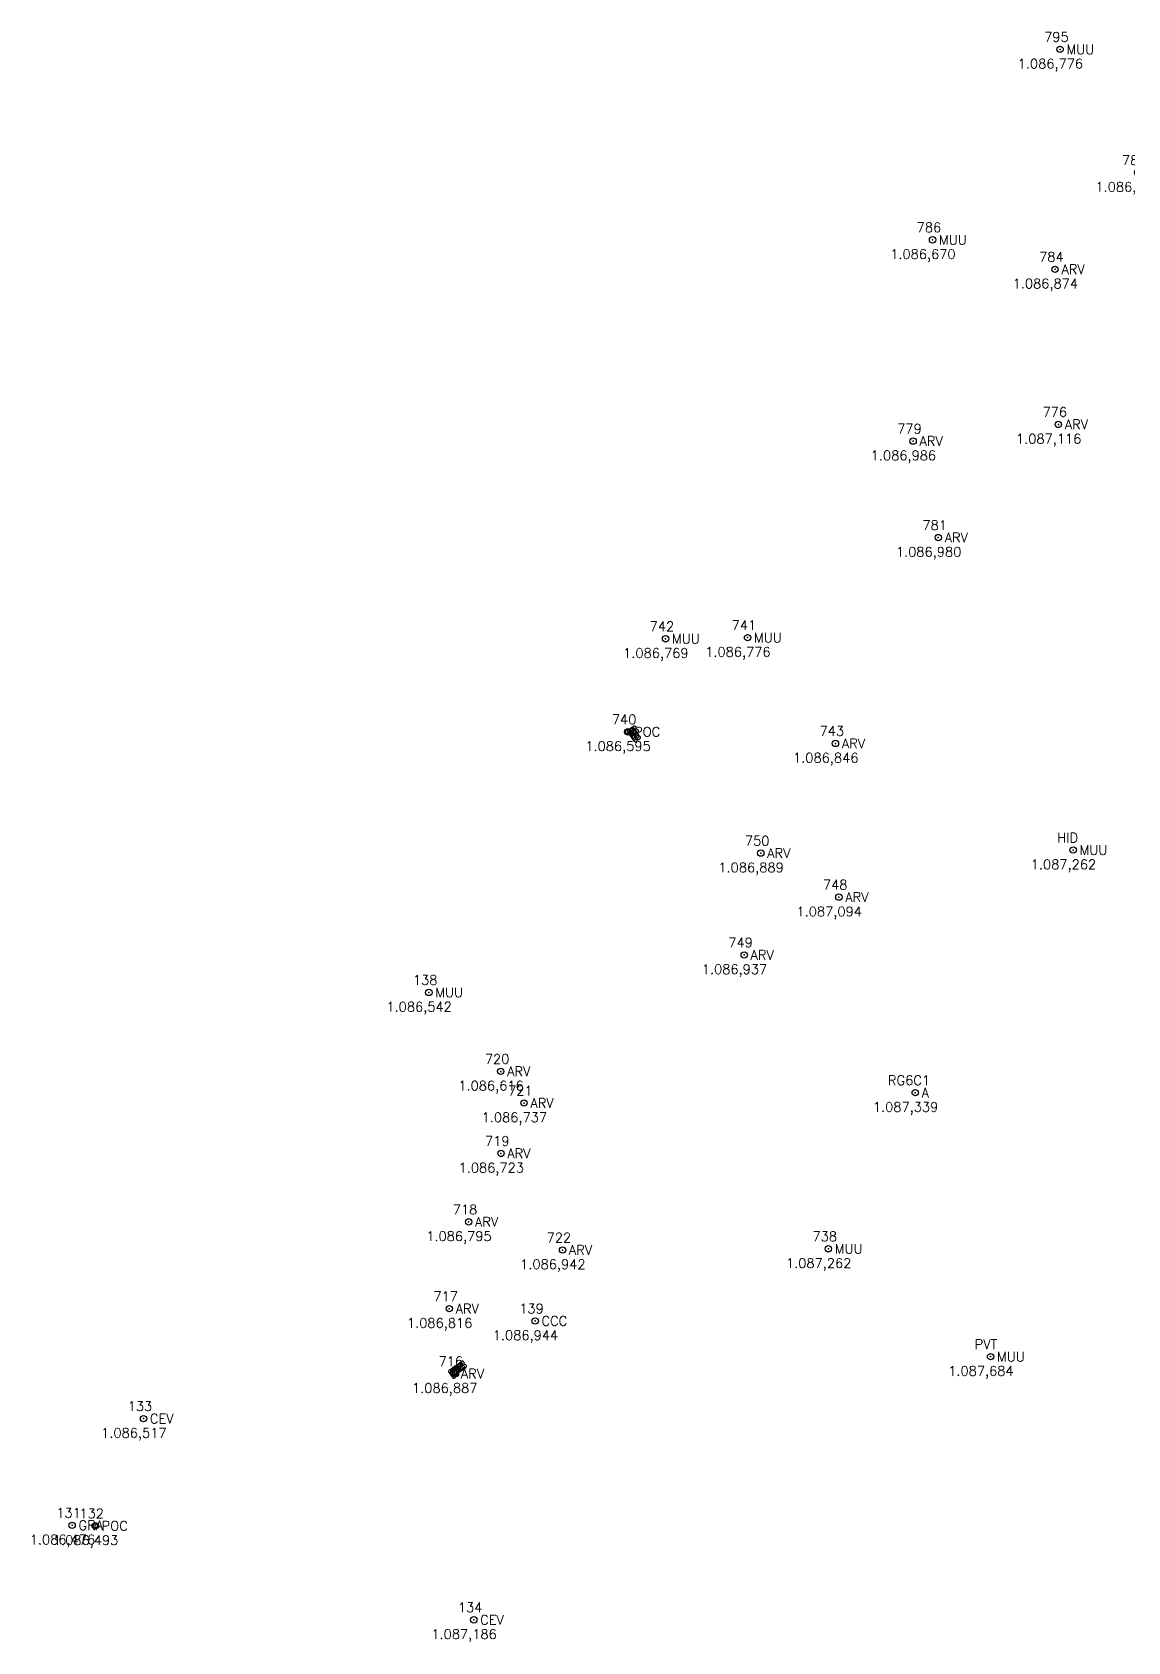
# Model space of a CAD drawing. Extents: x 190546 to 194941, y 8251022 to 8268833.
# Drawn here: x 194788.7 to 194840.4, y 8268709.2 to 8268785.1 of the extents above; entities that cross this region are included whole.
import ezdxf

# ---------------------------------------------------------------- set-up
doc = ezdxf.new("R2010")
doc.units = 0
doc.header["$LTSCALE"] = 10
doc.header["$MEASUREMENT"] = 0
doc.linetypes.add('CONTINUO', pattern=[0])
doc.layers.get('0').update_dxf_attribs({"linetype": 'CONTINUOUS'})
for name, color, linetype in [('_IRRADIACAO', 7, 'CONTINUO'), ('TOP-REDE_ELÉTRICA_POSTE-C0', 10, 'CONTINUOUS'), ('TOP-ÁRVORE', 80, 'CONTINUOUS')]:
    doc.layers.add(name, color=color, linetype=linetype)
doc.styles.add('ROMANS', font='romans', dxfattribs={"height": 0.2})
doc.styles.get("Standard").update_dxf_attribs({"font": 'txt.shx'})

# ---------------------------------------------------------------- blocks, each defined once
blk = doc.blocks.new('SIMB_CIRCULO')
at = {"color": 0, "linetype": 'CONTINUOUS'}
blk.add_circle((0, 0), 0.5, dxfattribs=at)
at = {"color": 0}
blk.add_point((0, 0), dxfattribs=at)
for tag in ['desc:', 'cota:', 'pto:']:
    blk.add_attdef(tag, (0, 0), '', height=1)
blk = doc.blocks.new('A$C4CAD4B8B')
at = {"layer": 'TOP-REDE_ELÉTRICA_POSTE-C0', "const_width": 0.1}
for points in [[(-1.18, 0), (-2.48, 0)], [(1.18, 0), (2.48, 0)]]:
    blk.add_lwpolyline(points, dxfattribs=at)
at = {"layer": 'TOP-REDE_ELÉTRICA_POSTE-C0'}
blk.add_circle((0, 0), 1.18, dxfattribs=at)
blk = doc.blocks.new('A$C49782D5F')
at = {"layer": 'TOP-ÁRVORE', "linetype": 'CONTINUOUS', "flags": 128}
blk.add_lwpolyline([(0.7, -1.01, 1.99215), (0.99, 0.7, 2.000068), (-0.72, 0.99, 2.000004), (-1.01, -0.72, 2.005032), (0.7, -1.01)], format="xyb", dxfattribs=at)
at = {"layer": 'TOP-ÁRVORE', "linetype": 'CONTINUOUS'}
blk.add_circle((0, 0), 0.275, dxfattribs=at)

msp = doc.modelspace()

# ---------------------------------------------------------------- block references
at = {"layer": '_IRRADIACAO', "color": 4}
ref = msp.add_blockref('SIMB_CIRCULO', (194837.157, 8268784.285), dxfattribs=dict(at, xscale=0.3, yscale=0.3, zscale=0.3))
ref.add_attrib('PONTO', '795', (194836.407, 8268784.645), dxfattribs={"layer": '0', "color": 1, "height": 0.45, "style": 'ROMANS'})
ref.add_attrib('DESC', 'MUU', (194837.457, 8268784.06), dxfattribs={"layer": '0', "color": 3, "height": 0.45, "style": 'ROMANS'})
ref.add_attrib('COTA', '1.086,776', (194835.157, 8268783.385), dxfattribs={"layer": '0', "color": 5, "height": 0.45, "style": 'ROMANS'})
ref = msp.add_blockref('SIMB_CIRCULO', (194840.825, 8268778.473), dxfattribs=dict(at, xscale=0.3, yscale=0.3, zscale=0.3))
ref.add_attrib('PONTO', '788', (194840.075, 8268778.833), dxfattribs={"layer": '0', "color": 1, "height": 0.45, "style": 'ROMANS'})
ref.add_attrib('DESC', 'ARV', (194841.125, 8268778.248), dxfattribs={"layer": '0', "color": 3, "height": 0.45, "style": 'ROMANS'})
ref.add_attrib('COTA', '1.086,881', (194838.825, 8268777.573), dxfattribs={"layer": '0', "color": 5, "height": 0.45, "style": 'ROMANS'})
ref = msp.add_blockref('SIMB_CIRCULO', (194831.144, 8268775.3), dxfattribs=dict(at, xscale=0.3, yscale=0.3, zscale=0.3))
ref.add_attrib('PONTO', '786', (194830.394, 8268775.66), dxfattribs={"layer": '0', "color": 1, "height": 0.45, "style": 'ROMANS'})
ref.add_attrib('DESC', 'MUU', (194831.444, 8268775.075), dxfattribs={"layer": '0', "color": 3, "height": 0.45, "style": 'ROMANS'})
ref.add_attrib('COTA', '1.086,670', (194829.144, 8268774.4), dxfattribs={"layer": '0', "color": 5, "height": 0.45, "style": 'ROMANS'})
ref = msp.add_blockref('SIMB_CIRCULO', (194836.919, 8268773.911), dxfattribs=dict(at, xscale=0.3, yscale=0.3, zscale=0.3))
ref.add_attrib('PONTO', '784', (194836.169, 8268774.271), dxfattribs={"layer": '0', "color": 1, "height": 0.45, "style": 'ROMANS'})
ref.add_attrib('DESC', 'ARV', (194837.219, 8268773.686), dxfattribs={"layer": '0', "color": 3, "height": 0.45, "style": 'ROMANS'})
ref.add_attrib('COTA', '1.086,874', (194834.919, 8268773.011), dxfattribs={"layer": '0', "color": 5, "height": 0.45, "style": 'ROMANS'})
ref = msp.add_blockref('SIMB_CIRCULO', (194837.078, 8268766.592), dxfattribs=dict(at, xscale=0.3, yscale=0.3, zscale=0.3))
ref.add_attrib('PONTO', '776', (194836.328, 8268766.952), dxfattribs={"layer": '0', "color": 1, "height": 0.45, "style": 'ROMANS'})
ref.add_attrib('DESC', 'ARV', (194837.378, 8268766.367), dxfattribs={"layer": '0', "color": 3, "height": 0.45, "style": 'ROMANS'})
ref.add_attrib('COTA', '1.087,116', (194835.078, 8268765.692), dxfattribs={"layer": '0', "color": 5, "height": 0.45, "style": 'ROMANS'})
ref = msp.add_blockref('SIMB_CIRCULO', (194830.225, 8268765.805), dxfattribs=dict(at, xscale=0.3, yscale=0.3, zscale=0.3))
ref.add_attrib('PONTO', '779', (194829.475, 8268766.165), dxfattribs={"layer": '0', "color": 1, "height": 0.45, "style": 'ROMANS'})
ref.add_attrib('DESC', 'ARV', (194830.525, 8268765.58), dxfattribs={"layer": '0', "color": 3, "height": 0.45, "style": 'ROMANS'})
ref.add_attrib('COTA', '1.086,986', (194828.225, 8268764.905), dxfattribs={"layer": '0', "color": 5, "height": 0.45, "style": 'ROMANS'})
ref = msp.add_blockref('SIMB_CIRCULO', (194831.414, 8268761.255), dxfattribs=dict(at, xscale=0.3, yscale=0.3, zscale=0.3))
ref.add_attrib('PONTO', '781', (194830.664, 8268761.615), dxfattribs={"layer": '0', "color": 1, "height": 0.45, "style": 'ROMANS'})
ref.add_attrib('DESC', 'ARV', (194831.714, 8268761.03), dxfattribs={"layer": '0', "color": 3, "height": 0.45, "style": 'ROMANS'})
ref.add_attrib('COTA', '1.086,980', (194829.414, 8268760.355), dxfattribs={"layer": '0', "color": 5, "height": 0.45, "style": 'ROMANS'})
ref = msp.add_blockref('SIMB_CIRCULO', (194818.551, 8268756.481), dxfattribs=dict(at, xscale=0.3, yscale=0.3, zscale=0.3))
ref.add_attrib('PONTO', '742', (194817.801, 8268756.841), dxfattribs={"layer": '0', "color": 1, "height": 0.45, "style": 'ROMANS'})
ref.add_attrib('DESC', 'MUU', (194818.851, 8268756.256), dxfattribs={"layer": '0', "color": 3, "height": 0.45, "style": 'ROMANS'})
ref.add_attrib('COTA', '1.086,769', (194816.551, 8268755.581), dxfattribs={"layer": '0', "color": 5, "height": 0.45, "style": 'ROMANS'})
ref = msp.add_blockref('SIMB_CIRCULO', (194822.419, 8268756.535), dxfattribs=dict(at, xscale=0.3, yscale=0.3, zscale=0.3))
ref.add_attrib('PONTO', '741', (194821.669, 8268756.895), dxfattribs={"layer": '0', "color": 1, "height": 0.45, "style": 'ROMANS'})
ref.add_attrib('DESC', 'MUU', (194822.719, 8268756.31), dxfattribs={"layer": '0', "color": 3, "height": 0.45, "style": 'ROMANS'})
ref.add_attrib('COTA', '1.086,776', (194820.419, 8268755.635), dxfattribs={"layer": '0', "color": 5, "height": 0.45, "style": 'ROMANS'})
ref = msp.add_blockref('SIMB_CIRCULO', (194816.766, 8268752.09), dxfattribs=dict(at, xscale=0.3, yscale=0.3, zscale=0.3))
ref.add_attrib('PONTO', '740', (194816.016, 8268752.45), dxfattribs={"layer": '0', "color": 1, "height": 0.45, "style": 'ROMANS'})
ref.add_attrib('DESC', 'POC', (194817.066, 8268751.865), dxfattribs={"layer": '0', "color": 3, "height": 0.45, "style": 'ROMANS'})
ref.add_attrib('COTA', '1.086,595', (194814.766, 8268751.19), dxfattribs={"layer": '0', "color": 5, "height": 0.45, "style": 'ROMANS'})
ref = msp.add_blockref('SIMB_CIRCULO', (194826.563, 8268751.542), dxfattribs=dict(at, xscale=0.3, yscale=0.3, zscale=0.3))
ref.add_attrib('PONTO', '743', (194825.813, 8268751.902), dxfattribs={"layer": '0', "color": 1, "height": 0.45, "style": 'ROMANS'})
ref.add_attrib('DESC', 'ARV', (194826.863, 8268751.317), dxfattribs={"layer": '0', "color": 3, "height": 0.45, "style": 'ROMANS'})
ref.add_attrib('COTA', '1.086,846', (194824.563, 8268750.642), dxfattribs={"layer": '0', "color": 5, "height": 0.45, "style": 'ROMANS'})
ref = msp.add_blockref('SIMB_CIRCULO', (194837.774, 8268746.512), dxfattribs=dict(at, xscale=0.3, yscale=0.3, zscale=0.3))
ref.add_attrib('PONTO', 'HID', (194837.024, 8268746.872), dxfattribs={"layer": '0', "color": 1, "height": 0.45, "style": 'ROMANS'})
ref.add_attrib('DESC', 'MUU', (194838.074, 8268746.287), dxfattribs={"layer": '0', "color": 3, "height": 0.45, "style": 'ROMANS'})
ref.add_attrib('COTA', '1.087,262', (194835.774, 8268745.612), dxfattribs={"layer": '0', "color": 5, "height": 0.45, "style": 'ROMANS'})
ref = msp.add_blockref('SIMB_CIRCULO', (194823.041, 8268746.367), dxfattribs=dict(at, xscale=0.3, yscale=0.3, zscale=0.3))
ref.add_attrib('PONTO', '750', (194822.291, 8268746.727), dxfattribs={"layer": '0', "color": 1, "height": 0.45, "style": 'ROMANS'})
ref.add_attrib('DESC', 'ARV', (194823.341, 8268746.142), dxfattribs={"layer": '0', "color": 3, "height": 0.45, "style": 'ROMANS'})
ref.add_attrib('COTA', '1.086,889', (194821.041, 8268745.467), dxfattribs={"layer": '0', "color": 5, "height": 0.45, "style": 'ROMANS'})
ref = msp.add_blockref('SIMB_CIRCULO', (194826.726, 8268744.291), dxfattribs=dict(at, xscale=0.3, yscale=0.3, zscale=0.3))
ref.add_attrib('PONTO', '748', (194825.976, 8268744.651), dxfattribs={"layer": '0', "color": 1, "height": 0.45, "style": 'ROMANS'})
ref.add_attrib('DESC', 'ARV', (194827.026, 8268744.066), dxfattribs={"layer": '0', "color": 3, "height": 0.45, "style": 'ROMANS'})
ref.add_attrib('COTA', '1.087,094', (194824.726, 8268743.391), dxfattribs={"layer": '0', "color": 5, "height": 0.45, "style": 'ROMANS'})
ref = msp.add_blockref('SIMB_CIRCULO', (194822.259, 8268741.565), dxfattribs=dict(at, xscale=0.3, yscale=0.3, zscale=0.3))
ref.add_attrib('PONTO', '749', (194821.509, 8268741.925), dxfattribs={"layer": '0', "color": 1, "height": 0.45, "style": 'ROMANS'})
ref.add_attrib('DESC', 'ARV', (194822.559, 8268741.34), dxfattribs={"layer": '0', "color": 3, "height": 0.45, "style": 'ROMANS'})
ref.add_attrib('COTA', '1.086,937', (194820.259, 8268740.665), dxfattribs={"layer": '0', "color": 5, "height": 0.45, "style": 'ROMANS'})
ref = msp.add_blockref('SIMB_CIRCULO', (194807.385, 8268739.795), dxfattribs=dict(at, xscale=0.3, yscale=0.3, zscale=0.3))
ref.add_attrib('PONTO', '138', (194806.635, 8268740.155), dxfattribs={"layer": '0', "color": 1, "height": 0.45, "style": 'ROMANS'})
ref.add_attrib('DESC', 'MUU', (194807.685, 8268739.57), dxfattribs={"layer": '0', "color": 3, "height": 0.45, "style": 'ROMANS'})
ref.add_attrib('COTA', '1.086,542', (194805.385, 8268738.895), dxfattribs={"layer": '0', "color": 5, "height": 0.45, "style": 'ROMANS'})
ref = msp.add_blockref('SIMB_CIRCULO', (194810.776, 8268736.072), dxfattribs=dict(at, xscale=0.3, yscale=0.3, zscale=0.3))
ref.add_attrib('PONTO', '720', (194810.026, 8268736.432), dxfattribs={"layer": '0', "color": 1, "height": 0.45, "style": 'ROMANS'})
ref.add_attrib('DESC', 'ARV', (194811.076, 8268735.847), dxfattribs={"layer": '0', "color": 3, "height": 0.45, "style": 'ROMANS'})
ref.add_attrib('COTA', '1.086,616', (194808.776, 8268735.172), dxfattribs={"layer": '0', "color": 5, "height": 0.45, "style": 'ROMANS'})
ref = msp.add_blockref('SIMB_CIRCULO', (194830.327, 8268735.066), dxfattribs=dict(at, xscale=0.3, yscale=0.3, zscale=0.3))
ref.add_attrib('PONTO', 'RG6C1', (194829.04, 8268735.426), dxfattribs={"layer": '0', "color": 1, "height": 0.45, "style": 'ROMANS'})
ref.add_attrib('DESC', 'A', (194830.627, 8268734.841), dxfattribs={"layer": '0', "color": 3, "height": 0.45, "style": 'ROMANS'})
ref.add_attrib('COTA', '1.087,339', (194828.327, 8268734.166), dxfattribs={"layer": '0', "color": 5, "height": 0.45, "style": 'ROMANS'})
ref = msp.add_blockref('SIMB_CIRCULO', (194811.874, 8268734.578), dxfattribs=dict(at, xscale=0.3, yscale=0.3, zscale=0.3))
ref.add_attrib('PONTO', '721', (194811.124, 8268734.938), dxfattribs={"layer": '0', "color": 1, "height": 0.45, "style": 'ROMANS'})
ref.add_attrib('DESC', 'ARV', (194812.174, 8268734.353), dxfattribs={"layer": '0', "color": 3, "height": 0.45, "style": 'ROMANS'})
ref.add_attrib('COTA', '1.086,737', (194809.874, 8268733.678), dxfattribs={"layer": '0', "color": 5, "height": 0.45, "style": 'ROMANS'})
ref = msp.add_blockref('SIMB_CIRCULO', (194810.786, 8268732.202), dxfattribs=dict(at, xscale=0.3, yscale=0.3, zscale=0.3))
ref.add_attrib('PONTO', '719', (194810.036, 8268732.562), dxfattribs={"layer": '0', "color": 1, "height": 0.45, "style": 'ROMANS'})
ref.add_attrib('DESC', 'ARV', (194811.086, 8268731.977), dxfattribs={"layer": '0', "color": 3, "height": 0.45, "style": 'ROMANS'})
ref.add_attrib('COTA', '1.086,723', (194808.786, 8268731.302), dxfattribs={"layer": '0', "color": 5, "height": 0.45, "style": 'ROMANS'})
ref = msp.add_blockref('SIMB_CIRCULO', (194809.262, 8268728.973), dxfattribs=dict(at, xscale=0.3, yscale=0.3, zscale=0.3))
ref.add_attrib('PONTO', '718', (194808.512, 8268729.333), dxfattribs={"layer": '0', "color": 1, "height": 0.45, "style": 'ROMANS'})
ref.add_attrib('DESC', 'ARV', (194809.562, 8268728.748), dxfattribs={"layer": '0', "color": 3, "height": 0.45, "style": 'ROMANS'})
ref.add_attrib('COTA', '1.086,795', (194807.262, 8268728.073), dxfattribs={"layer": '0', "color": 5, "height": 0.45, "style": 'ROMANS'})
ref = msp.add_blockref('SIMB_CIRCULO', (194813.692, 8268727.645), dxfattribs=dict(at, xscale=0.3, yscale=0.3, zscale=0.3))
ref.add_attrib('PONTO', '722', (194812.942, 8268728.005), dxfattribs={"layer": '0', "color": 1, "height": 0.45, "style": 'ROMANS'})
ref.add_attrib('DESC', 'ARV', (194813.992, 8268727.42), dxfattribs={"layer": '0', "color": 3, "height": 0.45, "style": 'ROMANS'})
ref.add_attrib('COTA', '1.086,942', (194811.692, 8268726.745), dxfattribs={"layer": '0', "color": 5, "height": 0.45, "style": 'ROMANS'})
ref = msp.add_blockref('SIMB_CIRCULO', (194826.229, 8268727.701), dxfattribs=dict(at, xscale=0.3, yscale=0.3, zscale=0.3))
ref.add_attrib('PONTO', '738', (194825.479, 8268728.061), dxfattribs={"layer": '0', "color": 1, "height": 0.45, "style": 'ROMANS'})
ref.add_attrib('DESC', 'MUU', (194826.529, 8268727.476), dxfattribs={"layer": '0', "color": 3, "height": 0.45, "style": 'ROMANS'})
ref.add_attrib('COTA', '1.087,262', (194824.229, 8268726.801), dxfattribs={"layer": '0', "color": 5, "height": 0.45, "style": 'ROMANS'})
ref = msp.add_blockref('SIMB_CIRCULO', (194808.351, 8268724.876), dxfattribs=dict(at, xscale=0.3, yscale=0.3, zscale=0.3))
ref.add_attrib('PONTO', '717', (194807.601, 8268725.236), dxfattribs={"layer": '0', "color": 1, "height": 0.45, "style": 'ROMANS'})
ref.add_attrib('DESC', 'ARV', (194808.651, 8268724.651), dxfattribs={"layer": '0', "color": 3, "height": 0.45, "style": 'ROMANS'})
ref.add_attrib('COTA', '1.086,816', (194806.351, 8268723.976), dxfattribs={"layer": '0', "color": 5, "height": 0.45, "style": 'ROMANS'})
ref = msp.add_blockref('SIMB_CIRCULO', (194812.4, 8268724.297), dxfattribs=dict(at, xscale=0.3, yscale=0.3, zscale=0.3))
ref.add_attrib('PONTO', '139', (194811.65, 8268724.657), dxfattribs={"layer": '0', "color": 1, "height": 0.45, "style": 'ROMANS'})
ref.add_attrib('DESC', 'CCC', (194812.7, 8268724.072), dxfattribs={"layer": '0', "color": 3, "height": 0.45, "style": 'ROMANS'})
ref.add_attrib('COTA', '1.086,944', (194810.4, 8268723.397), dxfattribs={"layer": '0', "color": 5, "height": 0.45, "style": 'ROMANS'})
ref = msp.add_blockref('SIMB_CIRCULO', (194833.88, 8268722.614), dxfattribs=dict(at, xscale=0.3, yscale=0.3, zscale=0.3))
ref.add_attrib('PONTO', 'PVT', (194833.13, 8268722.974), dxfattribs={"layer": '0', "color": 1, "height": 0.45, "style": 'ROMANS'})
ref.add_attrib('DESC', 'MUU', (194834.18, 8268722.389), dxfattribs={"layer": '0', "color": 3, "height": 0.45, "style": 'ROMANS'})
ref.add_attrib('COTA', '1.087,684', (194831.88, 8268721.714), dxfattribs={"layer": '0', "color": 5, "height": 0.45, "style": 'ROMANS'})
ref = msp.add_blockref('SIMB_CIRCULO', (194808.592, 8268721.809), dxfattribs=dict(at, xscale=0.3, yscale=0.3, zscale=0.3))
ref.add_attrib('PONTO', '716', (194807.842, 8268722.169), dxfattribs={"layer": '0', "color": 1, "height": 0.45, "style": 'ROMANS'})
ref.add_attrib('DESC', 'ARV', (194808.892, 8268721.584), dxfattribs={"layer": '0', "color": 3, "height": 0.45, "style": 'ROMANS'})
ref.add_attrib('COTA', '1.086,887', (194806.592, 8268720.909), dxfattribs={"layer": '0', "color": 5, "height": 0.45, "style": 'ROMANS'})
ref = msp.add_blockref('SIMB_CIRCULO', (194793.931, 8268719.691), dxfattribs=dict(at, xscale=0.3, yscale=0.3, zscale=0.3))
ref.add_attrib('PONTO', '133', (194793.181, 8268720.051), dxfattribs={"layer": '0', "color": 1, "height": 0.45, "style": 'ROMANS'})
ref.add_attrib('DESC', 'CEV', (194794.231, 8268719.466), dxfattribs={"layer": '0', "color": 3, "height": 0.45, "style": 'ROMANS'})
ref.add_attrib('COTA', '1.086,517', (194791.931, 8268718.791), dxfattribs={"layer": '0', "color": 5, "height": 0.45, "style": 'ROMANS'})
ref = msp.add_blockref('SIMB_CIRCULO', (194790.563, 8268714.658), dxfattribs=dict(at, xscale=0.3, yscale=0.3, zscale=0.3))
ref.add_attrib('PONTO', '131', (194789.813, 8268715.018), dxfattribs={"layer": '0', "color": 1, "height": 0.45, "style": 'ROMANS'})
ref.add_attrib('DESC', 'GRA', (194790.863, 8268714.433), dxfattribs={"layer": '0', "color": 3, "height": 0.45, "style": 'ROMANS'})
ref.add_attrib('COTA', '1.086,476', (194788.563, 8268713.758), dxfattribs={"layer": '0', "color": 5, "height": 0.45, "style": 'ROMANS'})
ref = msp.add_blockref('SIMB_CIRCULO', (194791.653, 8268714.632), dxfattribs=dict(at, xscale=0.3, yscale=0.3, zscale=0.3))
ref.add_attrib('PONTO', '132', (194790.903, 8268714.992), dxfattribs={"layer": '0', "color": 1, "height": 0.45, "style": 'ROMANS'})
ref.add_attrib('DESC', 'POC', (194791.953, 8268714.407), dxfattribs={"layer": '0', "color": 3, "height": 0.45, "style": 'ROMANS'})
ref.add_attrib('COTA', '1.086,493', (194789.653, 8268713.732), dxfattribs={"layer": '0', "color": 5, "height": 0.45, "style": 'ROMANS'})
ref = msp.add_blockref('SIMB_CIRCULO', (194809.505, 8268710.199), dxfattribs=dict(at, xscale=0.3, yscale=0.3, zscale=0.3))
ref.add_attrib('PONTO', '134', (194808.755, 8268710.559), dxfattribs={"layer": '0', "color": 1, "height": 0.45, "style": 'ROMANS'})
ref.add_attrib('DESC', 'CEV', (194809.805, 8268709.974), dxfattribs={"layer": '0', "color": 3, "height": 0.45, "style": 'ROMANS'})
ref.add_attrib('COTA', '1.087,186', (194807.505, 8268709.299), dxfattribs={"layer": '0', "color": 5, "height": 0.45, "style": 'ROMANS'})
at = {"layer": 'TOP-REDE_ELÉTRICA_POSTE-C0', "xscale": 0.08333333333333333, "yscale": 0.08333333333333333, "zscale": 0.08333333333333333}
for p in [(194816.766, 8268752.09), (194791.653, 8268714.632)]:
    msp.add_blockref('A$C4CAD4B8B', p, dxfattribs=at)
at = {"layer": 'TOP-ÁRVORE', "xscale": 0.08333333333333333, "yscale": 0.08333333333333333, "zscale": 0.08333333333333333}
for p in [(194816.973, 8268752.09), (194817.032, 8268752.006), (194817.056, 8268752.148), (194817.09, 8268751.921), (194817.149, 8268751.837), (194808.615, 8268721.949), (194808.698, 8268722.008), (194808.781, 8268722.066), (194808.864, 8268722.124), (194808.947, 8268722.182), (194808.532, 8268721.891), (194808.592, 8268721.809)]:
    msp.add_blockref('A$C49782D5F', p, dxfattribs=at)

doc.saveas('drawing.dxf')
